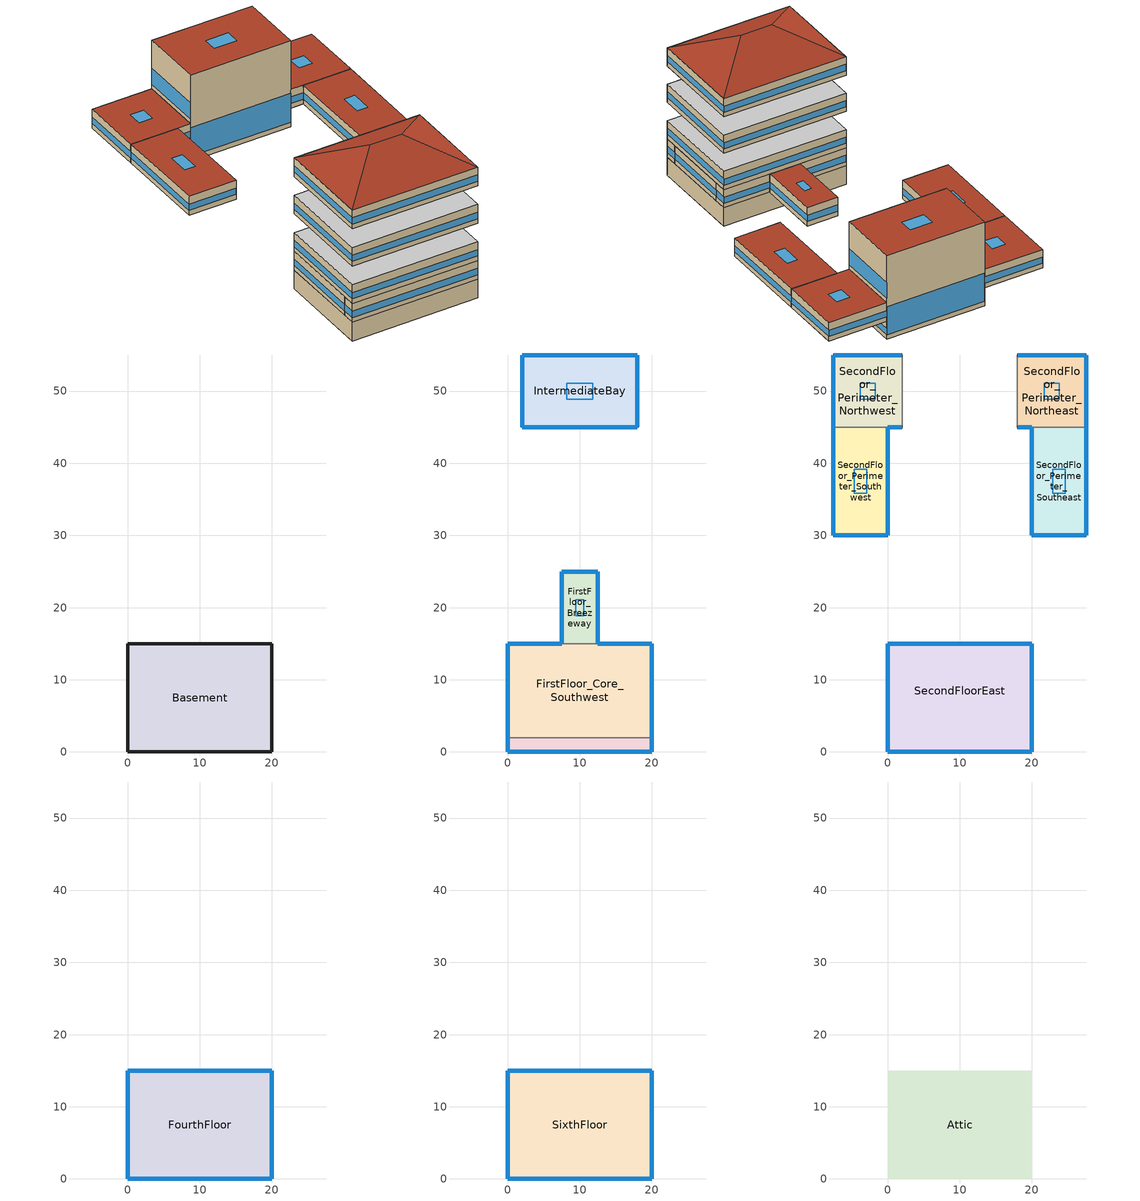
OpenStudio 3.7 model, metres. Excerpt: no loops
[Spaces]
Basement
 floor foundation (BTAP-Grnd-Floor-Mass:U-0.757_std): 20,15 20,0 0,0 0,15 z-3.05
 wall foundation (BTAP-Grnd-Wall-Mass:U-0.284_std): 0,0 20,0 20,15 0,15 0,0 z-3.05:0
FirstFloor_Core_Southwest
 floor to Basement: 20,15 20,2 0,2 0,15 z0
 wall outside: 20,2 20,13 20,15 12.5,15 / 7.5,15 0,15 0,2 z0:3.05
 wall to FirstFloor_Breezeway: 12.5,15 7.5,15 z0:3.05
 wall to FirstFloor_Hallway_Southwest: 0,2 20,2 z0:3.05
 window (BTAP-Ext-FixedWindow:U=0.220 SHGC=0.600): 19.97,15 12.53,15 / 7.47,15 0.03,15 / 0,14.97 0,2.03 / 20,2.03 20,12.97 z0.76:1.78; 20,13.03 20,14.97 z0.76:1.8
FirstFloor_Breezeway
 floor foundation (BTAP-Grnd-Floor-Mass:U-0.757_std): 12.5,25 12.5,15 7.5,15 7.5,25 z0
 wall outside: 12.5,15 12.5,25 7.5,25 7.5,15 z0:3.05
 window (BTAP-Ext-FixedWindow:U=0.220 SHGC=0.600): 12.5,15.03 12.5,24.97 / 7.5,24.97 7.5,15.03 z0.76:1.78; 12.47,25 7.53,25 z0.76:1.79
 roof outside: 12.5,15 12.5,25 7.5,25 7.5,15 z3.05
 skylight (BTAP-Ext-Skylights:U=0.220 SHGC=0.600): 10.56,18.88 10.56,21.12 9.44,21.12 9.44,18.88 z3.05
IntermediateBay
 floor foundation (BTAP-Grnd-Floor-Mass:U-0.757_std): 18,55 18,45 2,45 2,55 z0
 wall outside: 2,45 18,45 / 18,55 2,55 z0:14; 2,55 2,45 / 18,45 18,55 z0:3.05; 2,55 2,45 / 18,45 18,55 z6.1:14
 wall to SecondFloor_Perimeter_Northwest: 2,55 2,45 z3.05:6.1
 wall to SecondFloor_Perimeter_Northeast: 18,45 18,55 z3.05:6.1
 window (BTAP-Ext-FixedWindow:U=0.220 SHGC=0.600): 2.03,45 17.97,45 / 17.97,55 2.03,55 z0.76:5.44; 2,54.97 2,45.03 / 18,45.03 18,54.97 z0.76:1.78; 2,54.97 2,45.03 / 18,45.03 18,54.97 z6.86:9.5
 roof outside: 18,45 18,55 2,55 2,45 z14
 skylight (BTAP-Ext-Skylights:U=0.220 SHGC=0.600): 11.79,48.88 11.79,51.12 8.21,51.12 8.21,48.88 z14
FirstFloor_Hallway_Southwest
 floor to Basement: 20,2 20,0 0,0 0,2 z0
 wall outside: 0,2 0,0 20,0 20,2 z0:3.05
 window (BTAP-Ext-FixedWindow:U=0.220 SHGC=0.600): 0,1.97 0,0.03 / 20,0.03 20,1.97 z0.76:1.8; 0.03,0 19.97,0 z0.76:1.78
SecondFloorEast
 floor to FirstFloor_Hallway_Southwest: 20,2 20,0 0,0 0,2 z3.05
 floor to FirstFloor_Core_Southwest: 20,15 20,2 0,2 0,15 z3.05
 wall outside: 20,0 20,15 0,15 0,0 20,0 z3.05:6.1
 window (BTAP-Ext-FixedWindow:U=0.220 SHGC=0.600): 20,0.03 20,14.97 / 0.03,0 19.97,0 / 0,14.97 0,0.03 / 19.97,15 0.03,15 z3.81:4.83
 ceiling adiabatic (BTAP-Int-Wall): 20,0 20,15 0,15 0,0 z6.1
SecondFloor_Perimeter_Southwest
 floor outside: 0,45 0,30 -7.5,30 -7.5,45 z3.05
 wall outside: -7.5,45 -7.5,30 0,30 0,45 z3.05:6.1
 wall to SecondFloor_Perimeter_Northwest: 0,45 -7.5,45 z3.05:6.1
 window (BTAP-Ext-FixedWindow:U=0.220 SHGC=0.600): -7.5,44.97 -7.5,30.03 / 0,30.03 0,44.97 / -7.47,30 -0.03,30 z3.81:4.83
 roof outside: 0,30 0,45 -7.5,45 -7.5,30 z6.1
 skylight (BTAP-Ext-Skylights:U=0.220 SHGC=0.600): -2.91,35.82 -2.91,39.18 -4.59,39.18 -4.59,35.82 z6.1
SecondFloor_Perimeter_Southeast
 floor outside: 27.5,45 27.5,30 20,30 20,45 z3.05
 wall outside: 20,45 20,30 27.5,30 27.5,45 z3.05:6.1
 wall to SecondFloor_Perimeter_Northeast: 27.5,45 20,45 z3.05:6.1
 window (BTAP-Ext-FixedWindow:U=0.220 SHGC=0.600): 27.5,30.03 27.5,44.97 / 20.03,30 27.47,30 / 20,44.97 20,30.03 z3.81:4.83
 roof outside: 27.5,30 27.5,45 20,45 20,30 z6.1
 skylight (BTAP-Ext-Skylights:U=0.220 SHGC=0.600): 24.59,35.82 24.59,39.18 22.91,39.18 22.91,35.82 z6.1
SecondFloor_Perimeter_Northwest
 floor outside: 2,55 2,45 -7.5,45 -7.5,55 z3.05
 wall outside: 2,55 -7.5,55 -7.5,45 / 0,45 2,45 z3.05:6.1
 window (BTAP-Ext-FixedWindow:U=0.220 SHGC=0.600): -7.5,54.97 -7.5,45.03 / 1.97,55 -7.47,55 z3.81:4.83; 0.03,45 1.97,45 z3.81:4.85
 roof outside: 2,45 2,55 -7.5,55 -7.5,45 z6.1
 skylight (BTAP-Ext-Skylights:U=0.220 SHGC=0.600): -1.69,48.88 -1.69,51.12 -3.81,51.12 -3.81,48.88 z6.1
SecondFloor_Perimeter_Northeast
 floor outside: 27.5,55 27.5,45 18,45 18,55 z3.05
 wall outside: 27.5,45 27.5,55 18,55 / 18,45 20,45 z3.05:6.1
 window (BTAP-Ext-FixedWindow:U=0.220 SHGC=0.600): 27.5,45.03 27.5,54.97 / 27.47,55 18.03,55 z3.81:4.83; 18.03,45 19.97,45 z3.81:4.85
 roof outside: 27.5,45 27.5,55 18,55 18,45 z6.1
 skylight (BTAP-Ext-Skylights:U=0.220 SHGC=0.600): 23.81,48.88 23.81,51.12 21.69,51.12 21.69,48.88 z6.1
FourthFloor
 floor adiabatic (BTAP-Int-Wall): 20,15 20,0 0,0 0,15 z9.15
 wall outside: 0,15 0,0 20,0 20,15 0,15 z9.15:12.19
 window (BTAP-Ext-FixedWindow:U=0.220 SHGC=0.600): 0,14.97 0,0.03 / 19.97,15 0.03,15 / 20,0.03 20,14.97 / 0.03,0 19.97,0 z9.91:10.93
 ceiling adiabatic (BTAP-Int-Wall): 20,0 20,15 0,15 0,0 z12.19
SixthFloor
 floor adiabatic (BTAP-Int-Wall): 20,15 20,0 0,0 0,15 z15.25
 wall outside: 0,0 20,0 20,15 0,15 0,0 z15.25:18.29
 window (BTAP-Ext-FixedWindow:U=0.220 SHGC=0.600): 0.03,0 19.97,0 / 0,14.97 0,0.03 / 19.97,15 0.03,15 / 20,0.03 20,14.97 z16.01:17.03
Attic
 floor to SixthFloor: 20,15 20,0 0,0 0,15 z18.29
 roof outside: 12.5,7.5,22.04 20,15,18.29 0,15,18.29 7.5,7.5,22.04; 7.5,7.5,22.04 0,15,18.29 0,0,18.29; 7.5,7.5,22.04 0,0,18.29 20,0,18.29 12.5,7.5,22.04; 12.5,7.5,22.04 20,0,18.29 20,15,18.29
[Site]
Calgary Intl AP_AB_CAN: Latitude {deg}=51.11; Longitude {deg}=-114.02; Time Zone {hr}=-7; Elevation {m}=1084.1
[ClimateZones]
Climate Zone Institution Name 1=ASHRAE; Climate Zone Document Name 1=ANSI/ASHRAE Standard 169; Climate Zone Document Year 1=2006; Climate Zone Value 1=7
[Building]
edgeCaseGeom_simplified: Default Construction Set=BTAP-Mass at hdd = 5000.0; Standards Number of Stories=7; Standards Number of Above Ground Stories=6; Standards Template=NECB2011; Standards Building Type=Office
[SizingPeriod:DesignDay] Barometric Pressure {Pa}=88961; Rain Indicator=No; Snow Indicator=No; Day of Month=21; Daylight Saving Time Indicator=No; Humidity Condition Type=Wetbulb; Dry-Bulb Temperature Range Modifier Type=DefaultMultipliers
Name | Maximum Dry-Bulb Temperature {C} | Daily Dry-Bulb Temperature Range {deltaC} | Wind Speed {m/s} | Wind Direction {deg} | Month | Day Type | Wetbulb or DewPoint at Maximum Dry-Bulb {C} | Solar Model Indicator | ASHRAE Clear Sky Optical Depth for Beam Irradiance | ASHRAE Clear Sky Optical Depth for Diffuse Irradiance | Sky Clearness
Calgary Intl AP Ann Clg .4% Condns DB=>MWB | 28.8 | 12.3 | 4.5 | 160 | 7 | SummerDesignDay | 16 | ASHRAETau | 0.34 | 2.419
Calgary Intl AP Ann Clg .4% Condns WB=>MDB | 25.5 | 12.3 | 4.5 | 160 | 7 | SummerDesignDay | 17.8 | ASHRAETau | 0.34 | 2.419
Calgary Intl AP Ann Htg 99.6% Condns DB | -27.7 | 0 | 2.7 | 200 | 1 | WinterDesignDay | -27.7 | ASHRAEClearSky |  |  | 0
[Site:WaterMainsTemperature]
Calculation Method=Correlation; Annual Average Outdoor Air Temperature {C}=4.69167; Maximum Difference In Monthly Average Outdoor Air Temperatures {deltaC}=24.6
[Site:GroundTemperature:Shallow]
-1.6, -5.4, -6.4, -5.5, -0.4, 5.3, 10.8, 14.7, 15.8, 14, 9.5, 4
[Site:GroundTemperature:Deep]
4, 1.3, -0.4, -0.9, 0.1, 2.3, 5.2, 8, 9.9, 10.3, 9.2, 7
[Site:GroundTemperature:FCfactorMethod]
January Ground Temperature {C}=5.5; February Ground Temperature {C}=-2; March Ground Temperature {C}=-7.6; April Ground Temperature {C}=-6.3; May Ground Temperature {C}=-6.6; June Ground Temperature {C}=-0.3; July Ground Temperature {C}=4.9; August Ground Temperature {C}=10.2; September Ground Temperature {C}=13.8; October Ground Temperature {C}=17; November Ground Temperature {C}=16.6; December Ground Temperature {C}=11.1
[Material:NoMass] Roughness=Smooth; Thermal Absorptance=0.9; Solar Absorptance=0.7
Name | Thermal Resistance {m2-K/W} | Visible Absorptance
Typical Carpet Pad; Typical Carpet Pad 1 | 0.21648 | 0.8
Typical Insulation 1 | 5.91238 | 0.7
Typical Insulation 2 | 4.49096 | 0.7
Typical Insulation 3 | 6.17282 | 0.7
Typical Carpet Pad 2 | 1.25503 | 0.8
Typical Carpet Pad 3; Typical Carpet Pad 4 | 3.45515 | 0.8
Typical Insulation 4 | 0.454528 | 0.7
Typical Insulation 5 | 0.454545 | 0.7
[Material]
Name | Roughness | Thickness {m} | Conductivity {W/m-K} | Density {kg/m3} | Specific Heat {J/kg-K} | Thermal Absorptance | Solar Absorptance | Visible Absorptance
G05 25mm wood | MediumSmooth | 0.0254 | 0.15 | 608 | 1630 | 0.9 | 0.5 | 0.5
100mm Normalweight concrete floor 1 | MediumSmooth | 0.1016 | 2.31 | 2322 | 832
G01 13mm gypsum board 1 | Smooth | 0.0127 | 0.16 | 800 | 1090 | 0.9 | 0.7 | 0.5
4 in. Normalweight Concrete Floor 1 | MediumRough | 0.1016 | 2.31 | 2322 | 832 | 0.9 | 0.7 | 0.7
1IN Stucco 1 | Smooth | 0.0253 | 0.6918 | 1858 | 837 | 0.9 | 0.7 | 0.92
8IN CONCRETE HW RefBldg 1 | Rough | 0.2032 | 1.311 | 2240 | 836.8 | 0.9 | 0.7 | 0.7
1/2IN Gypsum 1 | Smooth | 0.0127 | 0.16 | 784.9 | 830 | 0.9 | 0.4 | 0.4
Metal Roof Surface 1; F08 Metal surface 1 | Smooth | 0.0008 | 45.28 | 7824 | 500 | 0.9 | 0.7 | 0.7
6 in. Normalweight Concrete Floor 1; 6 in. Normalweight Concrete Floor 2; 6 in. Normalweight Concrete Floor 3 | MediumRough | 0.1524 | 2.31 | 2322 | 832 | 0.9 | 0.7 | 0.7
Expanded Polystyrene | MediumSmooth | 0.0363959 | 0.029 | 29 | 1210
Expanded Polystyrene 1 | MediumSmooth | 0.100199 | 0.029 | 29 | 1210
[Construction]
BTAP-Int-Partition; BTAP-Int-Door: G05 25mm wood
BTAP-Int-Floor: 100mm Normalweight concrete floor 1, Typical Carpet Pad
BTAP-Int-Wall: G01 13mm gypsum board 1, G01 13mm gypsum board 1
BTAP-Int-Ceiling: Typical Carpet Pad, 100mm Normalweight concrete floor 1
BTAP-Int-Window: SimpleGlazing
BTAP-Ext-Floor-Mass:U-0.162: Typical Insulation 1, 4 in. Normalweight Concrete Floor 1, Typical Carpet Pad 1
BTAP-Ext-Wall-Mass:U-0.21: 1IN Stucco 1, 8IN CONCRETE HW RefBldg 1, Typical Insulation 2, 1/2IN Gypsum 1
BTAP-Ext-Roof-Metal:U-0.162: Metal Roof Surface 1, Typical Insulation 3
BTAP-Grnd-Floor-Mass:U-0.757: 6 in. Normalweight Concrete Floor 1, Typical Carpet Pad 2
BTAP-Grnd-Wall-Mass:U-0.284: 6 in. Normalweight Concrete Floor 2, Typical Carpet Pad 3
BTAP-Grnd-Roof-Mass:U-0.284: 6 in. Normalweight Concrete Floor 3, Typical Carpet Pad 4
BTAP-Ext-FixedWindow:U=0.220 SHGC=0.600; BTAP-Ext-GlassDoors:U=0.220 SHGC=0.600; BTAP-Ext-Skylights:U=0.220 SHGC=0.600; BTAP-Ext-DaylightDomes:U=0.220 SHGC=0.600; BTAP-Ext-DaylightDiffuser:U=0.220 SHGC=0.600: SimpleGlazing:U=0.220 SHGC=0.600
BTAP-Ext-Door:U-2.2: F08 Metal surface 1, Typical Insulation 4
BTAP-Ext-OverHeadDoor:U-2.2: Typical Insulation 5
BTAP-Grnd-Floor-Mass:U-0.757_std: 6 in. Normalweight Concrete Floor 1, Expanded Polystyrene
BTAP-Grnd-Wall-Mass:U-0.284_std: 6 in. Normalweight Concrete Floor 2, Expanded Polystyrene 1
[DefaultConstructionSet]
BTAP-Mass at hdd = 5000.0: Default Exterior Surface Constructions=BTAP-Mass at hdd = 5000.0; Default Interior Surface Constructions=Default Surface Constructions 2; Default Ground Contact Surface Constructions=BTAP-Mass at hdd = 5000.0 1; Default Exterior SubSurface Constructions=BTAP-Mass at hdd = 5000.0; Default Interior SubSurface Constructions=Default Sub Surface Constructions 2; Interior Partition Construction=BTAP-Int-Partition
[DefaultSurfaceConstructions]
Name | Floor Construction | Wall Construction | Roof Ceiling Construction
Default Surface Constructions 2 | BTAP-Int-Floor | BTAP-Int-Wall | BTAP-Int-Ceiling
BTAP-Mass at hdd = 5000.0 | BTAP-Ext-Floor-Mass:U-0.162 | BTAP-Ext-Wall-Mass:U-0.21 | BTAP-Ext-Roof-Metal:U-0.162
BTAP-Mass at hdd = 5000.0 1 | BTAP-Grnd-Floor-Mass:U-0.757 | BTAP-Grnd-Wall-Mass:U-0.284 | BTAP-Grnd-Roof-Mass:U-0.284
[DefaultSubSurfaceConstructions]
Name | Fixed Window Construction | Operable Window Construction | Door Construction | Glass Door Construction | Overhead Door Construction | Skylight Construction | Tubular Daylight Dome Construction | Tubular Daylight Diffuser Construction
Default Sub Surface Constructions 2 | BTAP-Int-Window | BTAP-Int-Window | BTAP-Int-Door
BTAP-Mass at hdd = 5000.0 | BTAP-Ext-FixedWindow:U=0.220 SHGC=0.600 | BTAP-Ext-FixedWindow:U=0.220 SHGC=0.600 | BTAP-Ext-Door:U-2.2 | BTAP-Ext-GlassDoors:U=0.220 SHGC=0.600 | BTAP-Ext-OverHeadDoor:U-2.2 | BTAP-Ext-Skylights:U=0.220 SHGC=0.600 | BTAP-Ext-DaylightDomes:U=0.220 SHGC=0.600 | BTAP-Ext-DaylightDiffuser:U=0.220 SHGC=0.600
[WindowMaterial:SimpleGlazingSystem] U-Factor {W/m2-K}=2.2; Solar Heat Gain Coefficient=0.6; Visible Transmittance=0.21
SimpleGlazing; SimpleGlazing:U=0.220 SHGC=0.600
[BuildingStory] Nominal Floor to Floor Height {m}=3.048
Name | Nominal Z Coordinate {m}
Building Story 1 | 0
Building Story 2 | 3.048
Building Story 4 | 9.144
Building Story 6 | 15.24
Attic Story 7 | 18.288
Basement Story 0 | -3.048
[Space] Volume {m3}=Autocalculate
Name | Space Type | Building Story | Thermal Zone
Basement | Space Function Electrical/Mechanical-sch-A | Basement Story 0 | WILD_ST=Electrical/Mechanical-sch-A_FL=Basement Story 0_SCH=A
FirstFloor_Core_Southwest | Space Function Office - open plan | Building Story 1 | ALL_ST=Office - open plan_FL=Building Story 1_SCH=A 1
SecondFloorEast | Space Function Office - open plan | Building Story 2 | ALL_ST=Office - open plan_FL=Building Story 2_SCH=A 3
FourthFloor | Space Function Office - open plan | Building Story 4 | ALL_ST=Office - open plan_FL=Building Story 4_SCH=A
SixthFloor | Space Function Office - open plan | Building Story 6 | ALL_ST=Office - open plan_FL=Building Story 6_SCH=A
FirstFloor_Breezeway | Space Function Office - open plan | Building Story 1 | ALL_ST=Office - open plan_FL=Building Story 1_SCH=A
IntermediateBay | Space Function Mfg - 7.5 <= bay H <= 15m | Building Story 1 | ALL_ST=Mfg - 7.5 <= bay H <= 15m_FL=Building Story 1_SCH=A
Attic | Space Function - undefined - | Attic Story 7 | ALL_ST=- undefined -_FL=Attic Story 7_SCH=A
SecondFloor_Perimeter_Southwest; SecondFloor_Perimeter_Southeast | Space Function Office - open plan | Building Story 2 | ALL_ST=Office - open plan_FL=Building Story 2_SCH=A 2
SecondFloor_Perimeter_Northwest | Space Function Office - open plan | Building Story 2 | ALL_ST=Office - open plan_FL=Building Story 2_SCH=A 1
SecondFloor_Perimeter_Northeast | Space Function Office - open plan | Building Story 2 | ALL_ST=Office - open plan_FL=Building Story 2_SCH=A
FirstFloor_Hallway_Southwest | Space Function Corr. < 2.4m wide-sch-A | Building Story 1 | WILD_ST=Corr. < 2.4m wide-sch-A_FL=Building Story 1_SCH=A
[SpaceType] Standards Building Type=Space Function
Name | Default Schedule Set | Design Specification Outdoor Air Object | Standards Space Type
Space Function - undefined - | Space Function - undefined - Schedule Set | Space Function - undefined - Ventilation | - undefined -
Space Function Corr. < 2.4m wide-sch-A | Space Function Corr. < 2.4m wide-sch-A Schedule Set | Space Function Corr. < 2.4m wide-sch-A Ventilation | Corr. < 2.4m wide-sch-A
Space Function Electrical/Mechanical-sch-A | Space Function Electrical/Mechanical-sch-A Schedule Set | Space Function Electrical/Mechanical-sch-A Ventilation | Electrical/Mechanical-sch-A
Space Function Mfg - 7.5 <= bay H <= 15m | Space Function Mfg - 7.5 <= bay H <= 15m Schedule Set | Space Function Mfg - 7.5 <= bay H <= 15m Ventilation | Mfg - 7.5 <= bay H <= 15m
Space Function Office - open plan | Space Function Office - open plan Schedule Set | Space Function Office - open plan Ventilation | Office - open plan
[DesignSpecification:OutdoorAir]
Name | Outdoor Air Flow per Person {m3/s-person} | Outdoor Air Flow per Floor Area {m3/s-m2} | Outdoor Air Flow Air Changes per Hour {1/hr} | Outdoor Air Method
Space Function - undefined - Ventilation | 0 | 0 | 0
Space Function Corr. < 2.4m wide-sch-A Ventilation; Space Function Electrical/Mechanical-sch-A Ventilation |  | 0.000254 |  | Sum
Space Function Mfg - 7.5 <= bay H <= 15m Ventilation |  | 0.00762 |  | Sum
Space Function Office - open plan Ventilation | 0.0142092 |  |  | Sum
[DefaultScheduleSet] Infiltration Schedule=Always On
Name | Number of People Schedule | People Activity Level Schedule | Lighting Schedule | Electric Equipment Schedule
Space Function - undefined - Schedule Set
Space Function Corr. < 2.4m wide-sch-A Schedule Set; Space Function Electrical/Mechanical-sch-A Schedule Set; Space Function Mfg - 7.5 <= bay H <= 15m Schedule Set; Space Function Office - open plan Schedule Set | NECB-A-Occupancy | NECB-Activity | NECB-A-Lighting | NECB-A-Electric-Equipment
[ThermostatSetpoint:DualSetpoint]
Name | Heating Setpoint Temperature Schedule | Cooling Setpoint Temperature Schedule
Space Function Office - open plan Thermostat 19; Space Function Office - open plan Thermostat 20; Space Function Office - open plan Thermostat 21; Space Function Mfg - 7.5 <= bay H <= 15m Thermostat 3; Space Function Office - open plan Thermostat 22; Space Function Office - open plan Thermostat 23; Space Function Office - open plan Thermostat 24; Space Function Office - open plan Thermostat 25; Space Function Office - open plan Thermostat 26; Space Function Corr. < 2.4m wide-sch-A Thermostat 3; Space Function Electrical/Mechanical-sch-A Thermostat 3 | NECB-A-Thermostat Setpoint-Heating | NECB-A-Thermostat Setpoint-Cooling
Space Function - undefined - Thermostat 3
[People:Definition] Number of People Calculation Method=People/Area; Fraction Radiant=0.3
Name | People per Space Floor Area {person/m2}
Space Function Corr. < 2.4m wide-sch-A People Definition | 0.0100104
Space Function Electrical/Mechanical-sch-A People Definition | 0.0049514
Space Function Mfg - 7.5 <= bay H <= 15m People Definition | 0.0333681
Space Function Office - open plan People Definition | 0.0500522
[People] Work Efficiency Schedule=Work Efficiency Schedule; Clothing Insulation Schedule=Clothing Schedule; Air Velocity Schedule=Air Velocity Schedule; Multiplier=1
Name | People Definition | Space or SpaceType
Space Function Corr. < 2.4m wide-sch-A People | Space Function Corr. < 2.4m wide-sch-A People Definition | Space Function Corr. < 2.4m wide-sch-A
Space Function Electrical/Mechanical-sch-A People | Space Function Electrical/Mechanical-sch-A People Definition | Space Function Electrical/Mechanical-sch-A
Space Function Mfg - 7.5 <= bay H <= 15m People | Space Function Mfg - 7.5 <= bay H <= 15m People Definition | Space Function Mfg - 7.5 <= bay H <= 15m
Space Function Office - open plan People | Space Function Office - open plan People Definition | Space Function Office - open plan
[Lights:Definition] Design Level Calculation Method=Watts/Area; Fraction Radiant=0.5; Fraction Visible=0.2
Name | Watts per Space Floor Area {W/m2}
Space Function Corr. < 2.4m wide-sch-A Lights Definition | 8.39993
Space Function Electrical/Mechanical-sch-A Lights Definition | 13.2999
Space Function Mfg - 7.5 <= bay H <= 15m Lights Definition | 13.1999
Space Function Office - open plan Lights Definition | 10.9999
[Lights] Fraction Replaceable=1
Name | Lights Definition | Space or SpaceType
Space Function Corr. < 2.4m wide-sch-A Lights | Space Function Corr. < 2.4m wide-sch-A Lights Definition | Space Function Corr. < 2.4m wide-sch-A
Space Function Electrical/Mechanical-sch-A Lights | Space Function Electrical/Mechanical-sch-A Lights Definition | Space Function Electrical/Mechanical-sch-A
Space Function Mfg - 7.5 <= bay H <= 15m Lights | Space Function Mfg - 7.5 <= bay H <= 15m Lights Definition | Space Function Mfg - 7.5 <= bay H <= 15m
Space Function Office - open plan Lights | Space Function Office - open plan Lights Definition | Space Function Office - open plan
[ElectricEquipment:Definition] Design Level Calculation Method=Watts/Area; Fraction Radiant=0.5
Name | Watts per Space Floor Area {W/m2}
Space Function Electrical/Mechanical-sch-A Elec Equip Definition | 0.999992
Space Function Mfg - 7.5 <= bay H <= 15m Elec Equip Definition | 9.99992
Space Function Office - open plan Elec Equip Definition | 7.49994
[ElectricEquipment]
Name | Electric Equipment Definition | Space or SpaceType
Space Function Electrical/Mechanical-sch-A Elec Equip | Space Function Electrical/Mechanical-sch-A Elec Equip Definition | Space Function Electrical/Mechanical-sch-A
Space Function Mfg - 7.5 <= bay H <= 15m Elec Equip | Space Function Mfg - 7.5 <= bay H <= 15m Elec Equip Definition | Space Function Mfg - 7.5 <= bay H <= 15m
Space Function Office - open plan Elec Equip | Space Function Office - open plan Elec Equip Definition | Space Function Office - open plan
[SpaceInfiltration:DesignFlowRate] Schedule=Always On Discrete; Design Flow Rate Calculation Method=Flow/ExteriorArea; Constant Term Coefficient=0; Temperature Term Coefficient=0; Velocity Term Coefficient=0.224; Velocity Squared Term Coefficient=0
Name | Space or SpaceType | Flow per Exterior Surface Area {m3/s-m2}
Attic Infiltration | Attic | 0.00025
FirstFloor_Breezeway Infiltration | FirstFloor_Breezeway | 0.00025
FirstFloor_Core_Southwest Infiltration | FirstFloor_Core_Southwest | 0.00025
FirstFloor_Hallway_Southwest Infiltration | FirstFloor_Hallway_Southwest | 0.00025
FourthFloor Infiltration | FourthFloor | 0.00025
IntermediateBay Infiltration | IntermediateBay | 0.00025
SecondFloorEast Infiltration | SecondFloorEast | 0.00025
SecondFloor_Perimeter_Northeast Infiltration | SecondFloor_Perimeter_Northeast | 0.000157057
SecondFloor_Perimeter_Northwest Infiltration | SecondFloor_Perimeter_Northwest | 0.000157057
SecondFloor_Perimeter_Southeast Infiltration | SecondFloor_Perimeter_Southeast | 0.000167109
SecondFloor_Perimeter_Southwest Infiltration | SecondFloor_Perimeter_Southwest | 0.000167109
SixthFloor Infiltration | SixthFloor | 0.00025
[ThermalZone] Use Ideal Air Loads=No
Name | Thermostat | Multiplier
ALL_ST=Office - open plan_FL=Building Story 2_SCH=A | Space Function Office - open plan Thermostat 19
ALL_ST=Office - open plan_FL=Building Story 2_SCH=A 1 | Space Function Office - open plan Thermostat 20
ALL_ST=Office - open plan_FL=Building Story 2_SCH=A 2 | Space Function Office - open plan Thermostat 21
ALL_ST=- undefined -_FL=Attic Story 7_SCH=A | Space Function - undefined - Thermostat 3
ALL_ST=Mfg - 7.5 <= bay H <= 15m_FL=Building Story 1_SCH=A | Space Function Mfg - 7.5 <= bay H <= 15m Thermostat 3
ALL_ST=Office - open plan_FL=Building Story 1_SCH=A | Space Function Office - open plan Thermostat 22
ALL_ST=Office - open plan_FL=Building Story 6_SCH=A | Space Function Office - open plan Thermostat 23
ALL_ST=Office - open plan_FL=Building Story 4_SCH=A | Space Function Office - open plan Thermostat 24 | 3
ALL_ST=Office - open plan_FL=Building Story 2_SCH=A 3 | Space Function Office - open plan Thermostat 25
ALL_ST=Office - open plan_FL=Building Story 1_SCH=A 1 | Space Function Office - open plan Thermostat 26
WILD_ST=Corr. < 2.4m wide-sch-A_FL=Building Story 1_SCH=A | Space Function Corr. < 2.4m wide-sch-A Thermostat 3
WILD_ST=Electrical/Mechanical-sch-A_FL=Basement Story 0_SCH=A | Space Function Electrical/Mechanical-sch-A Thermostat 3
[Sizing:Zone]
ALL_ST=- undefined -_FL=Attic Story 7_SCH=A: Zone Cooling Design Supply Air Temperature Input Method=SupplyAirTemperature; Zone Cooling Design Supply Air Temperature {C}=14; Zone Cooling Design Supply Air Temperature Difference {deltaC}=11.11; Zone Heating Design Supply Air Temperature Input Method=SupplyAirTemperature; Zone Heating Design Supply Air Temperature {C}=40; Zone Heating Design Supply Air Temperature Difference {deltaC}=11.11; Zone Cooling Design Supply Air Humidity Ratio {kg-H2O/kg-air}=0.0085; Zone Heating Design Supply Air Humidity Ratio {kg-H2O/kg-air}=0.008; Cooling Design Air Flow Method=DesignDay; Heating Design Air Flow Method=DesignDay; Account for Dedicated Outdoor Air System=No; Dedicated Outdoor Air System Control Strategy=NeutralSupplyAir; Dedicated Outdoor Air Low Setpoint Temperature for Design {C}=autosize; Dedicated Outdoor Air High Setpoint Temperature for Design {C}=autosize; Zone Load Sizing Method=Sensible Load Only No Latent Load; Zone Latent Cooling Design Supply Air Humidity Ratio Input Method=HumidityRatioDifference; Zone Cooling Design Supply Air Humidity Ratio Difference {kgWater/kgDryAir}=0.005; Zone Latent Heating Design Supply Air Humidity Ratio Input Method=HumidityRatioDifference; Zone Humidification Design Supply Air Humidity Ratio Difference {kgWater/kgDryAir}=0.005
[Foundation:Kiva]
Bldg Kiva Foundation: Wall Height Above Grade {m}=0; Wall Depth Below Slab {m}=0
[SurfaceProperty:ExposedFoundationPerimeter] Exposed Perimeter Calculation Method=TotalExposedPerimeter
Name | Total Exposed Perimeter {m}
Surface 125 | 52
Surface 87 | 25
Surface 1 | 70
[Foundation:Kiva:Settings]

[AvailabilityManager:NightCycle] Applicability Schedule=Always On Discrete; Control Type=CycleOnAny; Thermostat Tolerance {deltaC}=1; Cycling Run Time {s}=3600
Availability Manager Night Cycle 1; Availability Manager Night Cycle 2; Availability Manager Night Cycle 3; Availability Manager Night Cycle 4; Availability Manager Night Cycle 5; Availability Manager Night Cycle 6
[Schedule:Ruleset]
Always On: Default Day Schedule=Always On Default
Clothing Schedule: Default Day Schedule=Clothing Schedule Default Winter Clothes
Air Velocity Schedule: Default Day Schedule=Air Velocity Schedule Default
Work Efficiency Schedule: Default Day Schedule=Work Efficiency Schedule Default
NECB-A-Occupancy: Default Day Schedule=NECB-A-Occupancy Default
NECB-Activity: Default Day Schedule=NECB-Activity Default; Summer Design Day Schedule=NECB-Activity Summer Design Day; Winter Design Day Schedule=NECB-Activity Winter Design Day
NECB-A-Lighting: Default Day Schedule=NECB-A-Lighting Default
NECB-A-Electric-Equipment: Default Day Schedule=NECB-A-Electric-Equipment Default
NECB-A-Thermostat Setpoint-Heating: Default Day Schedule=NECB-A-Thermostat Setpoint-Heating Default
NECB-A-Thermostat Setpoint-Cooling: Default Day Schedule=NECB-A-Thermostat Setpoint-Cooling Default
[Schedule:Day]
Always On Default: No, 24, 0, 1
Clothing Schedule Default Winter Clothes: 24, 0, 1
Clothing Schedule Summer Clothes: 24, 0, 0.5
Air Velocity Schedule Default: 24, 0, 0.2
Work Efficiency Schedule Default: 24, 0, 0
NECB-A-Occupancy Default; NECB-A-Occupancy Default|Wkdy Day: No, 7, 0, 0, 8, 0, 0.1, 9, 0, 0.7, 12, 0, 0.9, 14, 0, 0.5, 17, 0, 0.9, 18, 0, 0.7, 19, 0, 0.3, 23, 0, 0.1, 24, 0, 0
NECB-A-Occupancy Sat Day; NECB-A-Occupancy Sun|Hol Day: No, 24, 0, 0
NECB-Activity Default; NECB-Activity Winter Design Day; NECB-Activity Summer Design Day: No, 24, 0, 130
NECB-A-Lighting Default; NECB-A-Lighting Default|Wkdy Day: No, 7, 0, 0.05, 8, 0, 0.3, 9, 0, 0.8, 17, 0, 0.9, 18, 0, 0.8, 19, 0, 0.5, 21, 0, 0.3, 23, 0, 0.1, 24, 0, 0.05
NECB-A-Lighting Sat Day; NECB-A-Lighting Sun|Hol Day: No, 24, 0, 0.05
NECB-A-Electric-Equipment Default; NECB-A-Electric-Equipment Default|Wkdy Day: No, 7, 0, 0.2, 8, 0, 0.3, 9, 0, 0.8, 18, 0, 0.9, 19, 0, 0.5, 21, 0, 0.3, 24, 0, 0.2
NECB-A-Electric-Equipment Sat Day; NECB-A-Electric-Equipment Sun|Hol Day: No, 24, 0, 0.2
NECB-A-Thermostat Setpoint-Heating Default; NECB-A-Thermostat Setpoint-Heating Default|Wkdy Day: No, 6, 0, 18, 7, 0, 20, 21, 0, 22, 24, 0, 18
NECB-A-Thermostat Setpoint-Heating Sat Day; NECB-A-Thermostat Setpoint-Heating Sun|Hol Day: No, 24, 0, 18
NECB-A-Thermostat Setpoint-Cooling Default; NECB-A-Thermostat Setpoint-Cooling Default|Wkdy Day: No, 6, 0, 35, 21, 0, 24, 24, 0, 35
NECB-A-Thermostat Setpoint-Cooling Sat Day; NECB-A-Thermostat Setpoint-Cooling Sun|Hol Day: No, 24, 0, 35
[Schedule:Rule] Date Specification Type=DateRange; Start Day=1
Name | Schedule Ruleset | Rule Order | Day Schedule | Start Month | End Month | End Day | Apply Monday | Apply Tuesday | Apply Wednesday | Apply Thursday | Apply Friday | Apply Saturday | Apply Sunday
Schedule Rule 1 | Clothing Schedule | 0 | Clothing Schedule Summer Clothes | 5 | 9 | 30
Schedule Rule 2 | NECB-A-Occupancy | 2 | NECB-A-Occupancy Default|Wkdy Day | 1 | 12 | 31 | Yes | Yes | Yes | Yes | Yes
Schedule Rule 3 | NECB-A-Occupancy | 1 | NECB-A-Occupancy Sat Day | 1 | 12 | 31 |  |  |  |  |  | Yes
Schedule Rule 4 | NECB-A-Occupancy | 0 | NECB-A-Occupancy Sun|Hol Day | 1 | 12 | 31 |  |  |  |  |  |  | Yes
Schedule Rule 5 | NECB-A-Lighting | 2 | NECB-A-Lighting Default|Wkdy Day | 1 | 12 | 31 | Yes | Yes | Yes | Yes | Yes
Schedule Rule 6 | NECB-A-Lighting | 1 | NECB-A-Lighting Sat Day | 1 | 12 | 31 |  |  |  |  |  | Yes
Schedule Rule 7 | NECB-A-Lighting | 0 | NECB-A-Lighting Sun|Hol Day | 1 | 12 | 31 |  |  |  |  |  |  | Yes
Schedule Rule 8 | NECB-A-Electric-Equipment | 2 | NECB-A-Electric-Equipment Default|Wkdy Day | 1 | 12 | 31 | Yes | Yes | Yes | Yes | Yes
Schedule Rule 9 | NECB-A-Electric-Equipment | 1 | NECB-A-Electric-Equipment Sat Day | 1 | 12 | 31 |  |  |  |  |  | Yes
Schedule Rule 10 | NECB-A-Electric-Equipment | 0 | NECB-A-Electric-Equipment Sun|Hol Day | 1 | 12 | 31 |  |  |  |  |  |  | Yes
Schedule Rule 11 | NECB-A-Thermostat Setpoint-Heating | 2 | NECB-A-Thermostat Setpoint-Heating Default|Wkdy Day | 1 | 12 | 31 | Yes | Yes | Yes | Yes | Yes
Schedule Rule 12 | NECB-A-Thermostat Setpoint-Heating | 1 | NECB-A-Thermostat Setpoint-Heating Sat Day | 1 | 12 | 31 |  |  |  |  |  | Yes
Schedule Rule 13 | NECB-A-Thermostat Setpoint-Heating | 0 | NECB-A-Thermostat Setpoint-Heating Sun|Hol Day | 1 | 12 | 31 |  |  |  |  |  |  | Yes
Schedule Rule 14 | NECB-A-Thermostat Setpoint-Cooling | 2 | NECB-A-Thermostat Setpoint-Cooling Default|Wkdy Day | 1 | 12 | 31 | Yes | Yes | Yes | Yes | Yes
Schedule Rule 15 | NECB-A-Thermostat Setpoint-Cooling | 1 | NECB-A-Thermostat Setpoint-Cooling Sat Day | 1 | 12 | 31 |  |  |  |  |  | Yes
Schedule Rule 16 | NECB-A-Thermostat Setpoint-Cooling | 0 | NECB-A-Thermostat Setpoint-Cooling Sun|Hol Day | 1 | 12 | 31 |  |  |  |  |  |  | Yes
[Schedule:Constant]
Always On Discrete: Value=1
